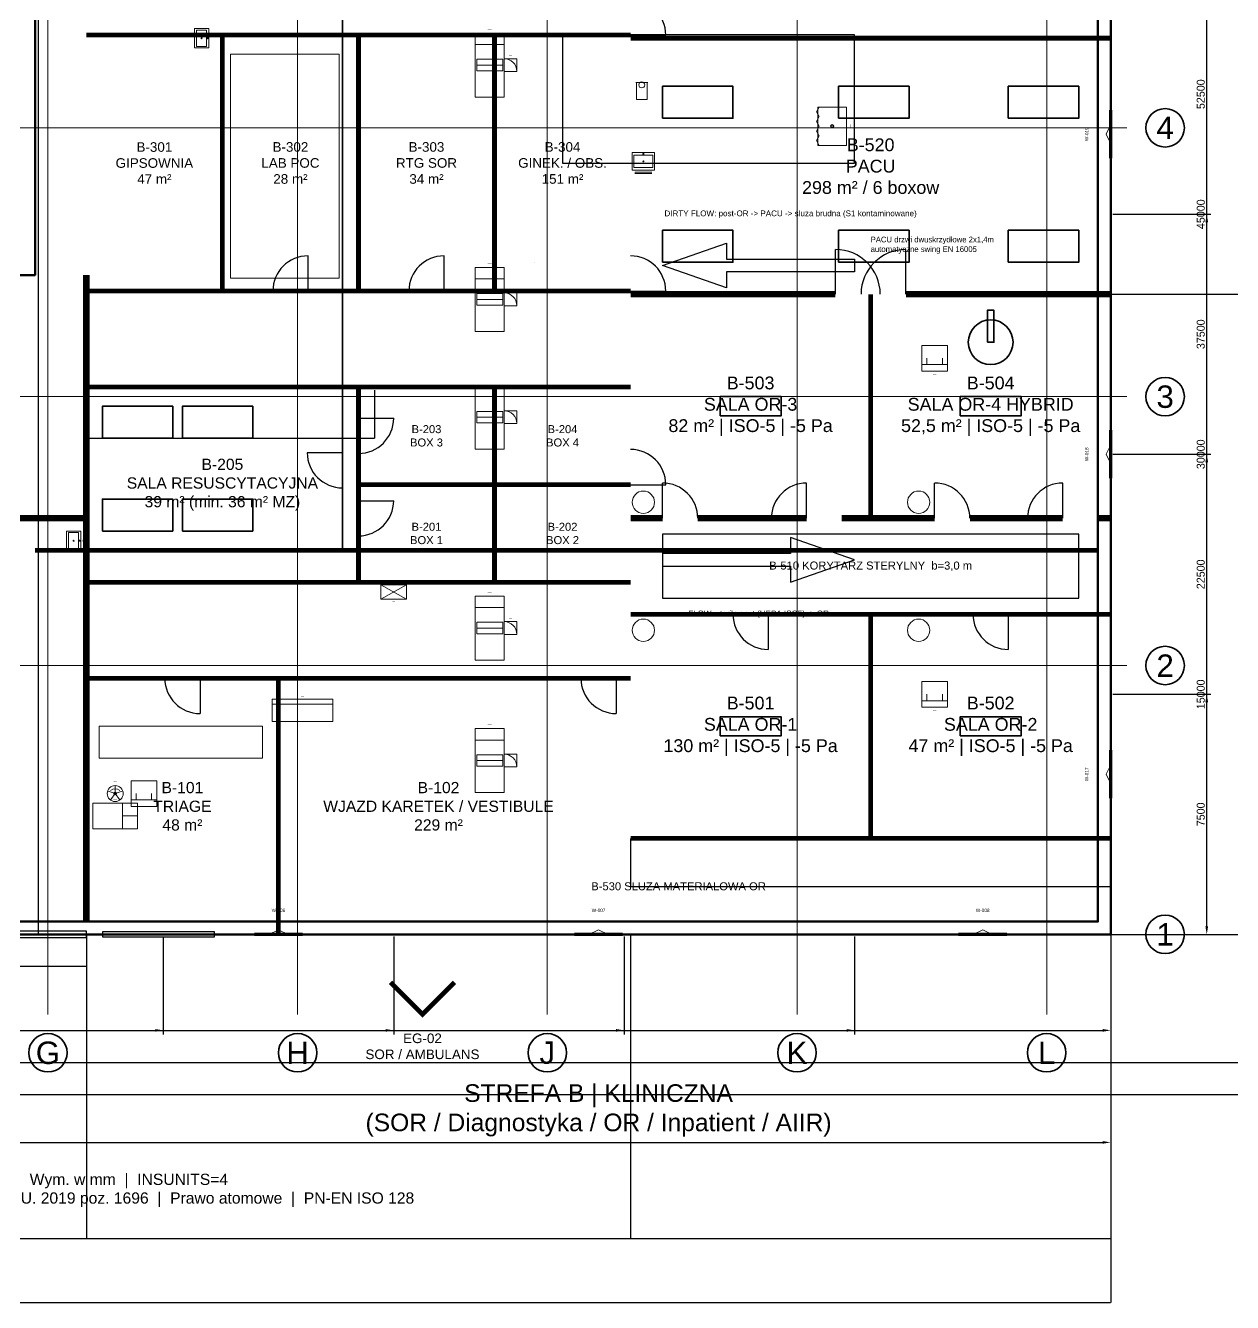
# Model space of a CAD drawing. Header units: millimetres. Extents: x -11504 to 113900, y -43664 to 79100.
# Drawn here: x 46100 to 83803, y -11501 to 28396 of the extents above; entities that cross this region are included whole.
import ezdxf
from ezdxf.enums import TextEntityAlignment as Align

# ---------------------------------------------------------------- set-up
doc = ezdxf.new("R2010")
doc.units = ezdxf.units.MM
for name, color, linetype in [('A-ANNO-BORD', 7, 'Continuous'), ('A-FURN-BED', 7, 'Continuous'), ('A-FURN-CBT', 7, 'Continuous'), ('A-FURN-CHR', 7, 'Continuous'), ('A-FURN-DSK', 7, 'Continuous'), ('A-FURN-TBL', 7, 'Continuous'), ('A-PLMB-BSN', 7, 'Continuous'), ('A-PLMB-SHW', 7, 'Continuous'), ('A-PLMB-WC', 7, 'Continuous'), ('A-ROOM-BNDY', 7, 'Continuous')]:
    doc.layers.add(name, color=color, linetype=linetype)
doc.layers.add('A-ANNO-DIMS', color=7, linetype='Continuous', lineweight=18, true_color=0xffffff)
for name, color, linetype, lineweight in [('A-ANNO-NOTE', 7, 'Continuous', 25), ('A-ANNO-SYMB-EGRS', 7, 'Continuous', 25), ('A-ANNO-TEXT', 7, 'Continuous', 25), ('A-ANNO-TTLB', 7, 'Continuous', 35), ('A-AREA-HYGN-S1', 11, 'Continuous', 25), ('A-AREA-HYGN-S4', 8, 'Continuous', 25), ('A-AREA-IDEN', 7, 'Continuous', 25), ('A-DOOR', 30, 'Continuous', 25), ('A-EQPM-MED', 190, 'Continuous', 35), ('A-FLOR-CASE', 32, 'Continuous', 18), ('A-FLOR-PLMB', 140, 'Continuous', 18), ('A-GLAZ', 4, 'Continuous', 25), ('A-WALL-EXT', 5, 'Continuous', 50), ('A-WALL-FIRE', 11, 'Continuous', 50), ('A-WALL-INT', 2, 'Continuous', 35), ('S-GRID', 8, 'Continuous', 18), ('S-GRID-IDEN', 7, 'Continuous', 35)]:
    doc.layers.add(name, color=color, linetype=linetype, lineweight=lineweight)
doc.styles.add('HTXT-2.5', font='arial.ttf', dxfattribs={"height": 2.5})
doc.styles.add('HTXT-3.5', font='arial.ttf', dxfattribs={"height": 3.5})
doc.styles.add('HTXT-5', font='arial.ttf', dxfattribs={"height": 5})
doc.styles.add('HTXT-7', font='arial.ttf', dxfattribs={"height": 7})
doc.dimstyles.new('ARCH-ISO', dxfattribs={"dimscale": 100, "dimtxt": 2.5, "dimasz": 2.5, "dimexe": 1.25, "dimexo": 0.625, "dimtad": 1, "dimdec": 0, "dimrnd": 1, "dimdsep": 46, "dimtxsty": 'Standard', "dimcen": 0.09, "dimadec": 0, "dimazin": 0, "dimtfac": 1, "dimtdec": 4, "dimtofl": 0, "dimtmove": 0, "dimatfit": 3, "dimfxl": 1, "dimtolj": 1, "dimtzin": 0, "dimarcsym": 0})
doc.dimstyles.new('ISO-25', dxfattribs={"dimtxt": 2.5, "dimasz": 2.5, "dimexe": 1.25, "dimexo": 0.625, "dimtad": 1, "dimtxsty": 'Standard', "dimcen": 2.5, "dimadec": 0, "dimazin": 0, "dimtfac": 1, "dimtmove": 0, "dimatfit": 3, "dimfxl": 1, "dimarcsym": 0})

# ---------------------------------------------------------------- blocks, each defined once
blk = doc.blocks.new('*D4')
at = {"layer": 'A-ANNO-DIMS', "color": 0, "lineweight": -2, "transparency": 16777216}
for p, q in [((45000, -1), (45000, -9501)), ((48000, -1), (48000, -9501)), ((45002, -9500), (47998, -9500))]:
    blk.add_line(p, q, dxfattribs=at)
at = {"layer": 'A-ANNO-DIMS', "color": 0, "transparency": 16777216}
for points in [[(45002, -9500), (45002, -9500), (45000, -9500)], [(47998, -9500), (47998, -9500), (48000, -9500)]]:
    blk.add_solid(points, dxfattribs=at)
at = {"layer": 'Defpoints', "color": 0, "transparency": 16777216}
for p in [(45000, 0), (48000, 0), (48000, -9500)]:
    blk.add_point(p, dxfattribs=at)
at = {"layer": 'A-ANNO-DIMS', "color": 0, "transparency": 16777216, "insert": (46500, -9498), "char_height": 2.5, "attachment_point": 5}
blk.add_mtext('3000', dxfattribs=at)
blk = doc.blocks.new('*D5')
at = {"layer": 'A-ANNO-DIMS', "color": 0, "lineweight": -2, "transparency": 16777216}
for p, q in [((48000, -1), (48000, -9501)), ((65000, -1), (65000, -9501)), ((48002, -9500), (64998, -9500))]:
    blk.add_line(p, q, dxfattribs=at)
at = {"layer": 'A-ANNO-DIMS', "color": 0, "transparency": 16777216}
for points in [[(48002, -9500), (48002, -9500), (48000, -9500)], [(64998, -9500), (64998, -9500), (65000, -9500)]]:
    blk.add_solid(points, dxfattribs=at)
at = {"layer": 'Defpoints', "color": 0, "transparency": 16777216}
for p in [(48000, 0), (65000, 0), (65000, -9500)]:
    blk.add_point(p, dxfattribs=at)
at = {"layer": 'A-ANNO-DIMS', "color": 0, "transparency": 16777216, "insert": (56500, -9498), "char_height": 2.5, "attachment_point": 5}
blk.add_mtext('17000', dxfattribs=at)
blk = doc.blocks.new('*D6')
at = {"layer": 'A-ANNO-DIMS', "color": 0, "lineweight": -2, "transparency": 16777216}
for p, q in [((65000, -1), (65000, -9501)), ((80000, -1), (80000, -9501)), ((65002, -9500), (79998, -9500))]:
    blk.add_line(p, q, dxfattribs=at)
at = {"layer": 'A-ANNO-DIMS', "color": 0, "transparency": 16777216}
for points in [[(65002, -9500), (65002, -9500), (65000, -9500)], [(79998, -9500), (79998, -9500), (80000, -9500)]]:
    blk.add_solid(points, dxfattribs=at)
at = {"layer": 'Defpoints', "color": 0, "transparency": 16777216}
for p in [(65000, 0), (80000, 0), (80000, -9500)]:
    blk.add_point(p, dxfattribs=at)
at = {"layer": 'A-ANNO-DIMS', "color": 0, "transparency": 16777216, "insert": (72500, -9498), "char_height": 2.5, "attachment_point": 5}
blk.add_mtext('15000', dxfattribs=at)
blk = doc.blocks.new('*D7')
at = {"layer": 'A-ANNO-DIMS', "color": 0, "lineweight": -2, "transparency": 16777216}
for p, q in [((0, -1), (0, -11501)), ((80000, -1), (80000, -11501)), ((2, -11500), (79998, -11500))]:
    blk.add_line(p, q, dxfattribs=at)
at = {"layer": 'A-ANNO-DIMS', "color": 0, "transparency": 16777216}
for points in [[(2, -11500), (2, -11500), (0, -11500)], [(79998, -11500), (79998, -11500), (80000, -11500)]]:
    blk.add_solid(points, dxfattribs=at)
at = {"layer": 'Defpoints', "color": 0, "transparency": 16777216}
for p in [(0, 0), (80000, 0), (80000, -11500)]:
    blk.add_point(p, dxfattribs=at)
at = {"layer": 'A-ANNO-DIMS', "color": 0, "transparency": 16777216, "insert": (40000, -11498), "char_height": 2.5, "attachment_point": 5}
blk.add_mtext('80000', dxfattribs=at)
blk = doc.blocks.new('*D17')
at = {"layer": 'A-ANNO-DIMS', "color": 0, "lineweight": -2, "transparency": 16777216}
for p, q in [((80001, 20000), (88501, 20000)), ((88500, 3), (88500, 19998)), ((80001, 0), (88501, 0))]:
    blk.add_line(p, q, dxfattribs=at)
at = {"layer": 'A-ANNO-DIMS', "color": 0, "transparency": 16777216}
for points in [[(88500, 19998), (88500, 19998), (88500, 20000)], [(88500, 3), (88500, 3), (88500, 0)]]:
    blk.add_solid(points, dxfattribs=at)
at = {"layer": 'Defpoints', "color": 0, "transparency": 16777216}
for p in [(80000, 20000), (88500, 20000), (80000, 0)]:
    blk.add_point(p, dxfattribs=at)
at = {"layer": 'A-ANNO-DIMS', "color": 0, "transparency": 16777216, "insert": (88498, 10000), "char_height": 2.5, "attachment_point": 5, "rotation": 90}
blk.add_mtext('20000', dxfattribs=at)
blk = doc.blocks.new('*D18')
at = {"layer": 'A-ANNO-DIMS', "color": 0, "lineweight": -2, "transparency": 16777216}
for p, q in [((80001, 40000), (88501, 40000)), ((88500, 20003), (88500, 39998)), ((80001, 20000), (88501, 20000))]:
    blk.add_line(p, q, dxfattribs=at)
at = {"layer": 'A-ANNO-DIMS', "color": 0, "transparency": 16777216}
for points in [[(88500, 39998), (88500, 39998), (88500, 40000)], [(88500, 20003), (88500, 20003), (88500, 20000)]]:
    blk.add_solid(points, dxfattribs=at)
at = {"layer": 'Defpoints', "color": 0, "transparency": 16777216}
for p in [(80000, 40000), (88500, 40000), (80000, 20000)]:
    blk.add_point(p, dxfattribs=at)
at = {"layer": 'A-ANNO-DIMS', "color": 0, "transparency": 16777216, "insert": (88498, 30000), "char_height": 2.5, "attachment_point": 5, "rotation": 90}
blk.add_mtext('20000', dxfattribs=at)
blk = doc.blocks.new('*D20')
at = {"layer": 'A-ANNO-DIMS', "color": 0, "lineweight": -2, "transparency": 16777216}
for p, q in [((47999, 60000), (46499, 60000)), ((46500, 2), (46500, 59998)), ((47999, 0), (46499, 0))]:
    blk.add_line(p, q, dxfattribs=at)
at = {"layer": 'A-ANNO-DIMS', "color": 0, "transparency": 16777216}
for points in [[(46500, 59998), (46500, 59998), (46500, 60000)], [(46500, 2), (46500, 2), (46500, 0)]]:
    blk.add_solid(points, dxfattribs=at)
at = {"layer": 'Defpoints', "color": 0, "transparency": 16777216}
for p in [(46500, 60000), (48000, 60000), (48000, 0)]:
    blk.add_point(p, dxfattribs=at)
at = {"layer": 'A-ANNO-DIMS', "color": 0, "transparency": 16777216, "insert": (46498, 30000), "char_height": 2.5, "attachment_point": 5, "rotation": 90}
blk.add_mtext('FIRE WALL REI 60 = 60000', dxfattribs=at)
blk = doc.blocks.new('*D25')
at = {"layer": 'A-ANNO-DIMS', "color": 0, "lineweight": -2, "transparency": 16777216}
for p, q in [((65000, 2999), (65000, 1499)), ((80000, 2999), (80000, 1499)), ((65002, 1500), (79998, 1500))]:
    blk.add_line(p, q, dxfattribs=at)
at = {"layer": 'A-ANNO-DIMS', "color": 0, "transparency": 16777216}
for points in [[(65002, 1500), (65002, 1500), (65000, 1500)], [(79998, 1500), (79998, 1500), (80000, 1500)]]:
    blk.add_solid(points, dxfattribs=at)
at = {"layer": 'Defpoints', "color": 0, "transparency": 16777216}
for p in [(65000, 3000), (80000, 3000), (80000, 1500)]:
    blk.add_point(p, dxfattribs=at)
at = {"layer": 'A-ANNO-DIMS', "color": 0, "transparency": 16777216, "insert": (72500, 1502), "char_height": 2.5, "attachment_point": 5}
blk.add_mtext('SOR corridor', dxfattribs=at)
blk = doc.blocks.new('*D26')
at = {"layer": 'A-ANNO-DIMS', "color": 0, "lineweight": -2, "transparency": 16777216}
for p, q in [((48000, 16999), (48000, 15499)), ((57000, 16999), (57000, 15499)), ((48002, 15500), (56998, 15500))]:
    blk.add_line(p, q, dxfattribs=at)
at = {"layer": 'A-ANNO-DIMS', "color": 0, "transparency": 16777216}
for points in [[(48002, 15500), (48002, 15500), (48000, 15500)], [(56998, 15500), (56998, 15500), (57000, 15500)]]:
    blk.add_solid(points, dxfattribs=at)
at = {"layer": 'Defpoints', "color": 0, "transparency": 16777216}
for p in [(48000, 17000), (57000, 17000), (57000, 15500)]:
    blk.add_point(p, dxfattribs=at)
at = {"layer": 'A-ANNO-DIMS', "color": 0, "transparency": 16777216, "insert": (52500, 15502), "char_height": 2.5, "attachment_point": 5}
blk.add_mtext('TC CT L=9000 (Pb 2mm)', dxfattribs=at)
blk = doc.blocks.new('*D28')
at = {"layer": 'A-ANNO-DIMS', "color": 0, "lineweight": -2, "transparency": 16777216}
for p, q in [((47999, 61000), (44499, 61000)), ((44500, -998), (44500, 60998)), ((47999, -1000), (44499, -1000))]:
    blk.add_line(p, q, dxfattribs=at)
at = {"layer": 'A-ANNO-DIMS', "color": 0, "transparency": 16777216}
for points in [[(44500, 60998), (44500, 60998), (44500, 61000)], [(44500, -998), (44500, -998), (44500, -1000)]]:
    blk.add_solid(points, dxfattribs=at)
at = {"layer": 'Defpoints', "color": 0, "transparency": 16777216}
for p in [(44500, 61000), (48000, 61000), (48000, -1000)]:
    blk.add_point(p, dxfattribs=at)
at = {"layer": 'A-ANNO-DIMS', "color": 0, "transparency": 16777216, "insert": (44498, 30000), "char_height": 2.5, "attachment_point": 5, "rotation": 90}
blk.add_mtext('62000', dxfattribs=at)
blk = doc.blocks.new('*D43')
at = {"layer": 'A-ANNO-DIMS', "color": 0, "lineweight": -2, "transparency": 16777216}
for p, q in [((0, -62), (0, -3125)), ((50400, -62), (50400, -3125)), ((250, -3000), (50150, -3000))]:
    blk.add_line(p, q, dxfattribs=at)
at = {"layer": 'A-ANNO-DIMS', "color": 0, "transparency": 16777216}
for points in [[(250, -2958), (250, -3042), (0, -3000)], [(50150, -2958), (50150, -3042), (50400, -3000)]]:
    blk.add_solid(points, dxfattribs=at)
at = {"layer": 'Defpoints', "color": 0, "transparency": 16777216}
for p in [(0, 0), (50400, 0), (50400, -3000)]:
    blk.add_point(p, dxfattribs=at)
at = {"layer": 'A-ANNO-DIMS', "color": 0, "transparency": 16777216, "insert": (25200, -2812), "char_height": 250, "attachment_point": 5}
blk.add_mtext('\\A1;50400', dxfattribs=at)
blk = doc.blocks.new('*D44')
at = {"layer": 'A-ANNO-DIMS', "color": 0, "lineweight": -2, "transparency": 16777216}
for p, q in [((0, -62), (0, -3125)), ((57600, -62), (57600, -3125)), ((250, -3000), (57350, -3000))]:
    blk.add_line(p, q, dxfattribs=at)
at = {"layer": 'A-ANNO-DIMS', "color": 0, "transparency": 16777216}
for points in [[(250, -2958), (250, -3042), (0, -3000)], [(57350, -2958), (57350, -3042), (57600, -3000)]]:
    blk.add_solid(points, dxfattribs=at)
at = {"layer": 'Defpoints', "color": 0, "transparency": 16777216}
for p in [(0, 0), (57600, 0), (57600, -3000)]:
    blk.add_point(p, dxfattribs=at)
at = {"layer": 'A-ANNO-DIMS', "color": 0, "transparency": 16777216, "insert": (28800, -2812), "char_height": 250, "attachment_point": 5}
blk.add_mtext('\\A1;57600', dxfattribs=at)
blk = doc.blocks.new('*D45')
at = {"layer": 'A-ANNO-DIMS', "color": 0, "lineweight": -2, "transparency": 16777216}
for p, q in [((0, -62), (0, -3125)), ((64800, -62), (64800, -3125)), ((250, -3000), (64550, -3000))]:
    blk.add_line(p, q, dxfattribs=at)
at = {"layer": 'A-ANNO-DIMS', "color": 0, "transparency": 16777216}
for points in [[(250, -2958), (250, -3042), (0, -3000)], [(64550, -2958), (64550, -3042), (64800, -3000)]]:
    blk.add_solid(points, dxfattribs=at)
at = {"layer": 'Defpoints', "color": 0, "transparency": 16777216}
for p in [(0, 0), (64800, 0), (64800, -3000)]:
    blk.add_point(p, dxfattribs=at)
at = {"layer": 'A-ANNO-DIMS', "color": 0, "transparency": 16777216, "insert": (32400, -2812), "char_height": 250, "attachment_point": 5}
blk.add_mtext('\\A1;64800', dxfattribs=at)
blk = doc.blocks.new('*D46')
at = {"layer": 'A-ANNO-DIMS', "color": 0, "lineweight": -2, "transparency": 16777216}
for p, q in [((0, -62), (0, -3125)), ((72000, -62), (72000, -3125)), ((250, -3000), (71750, -3000))]:
    blk.add_line(p, q, dxfattribs=at)
at = {"layer": 'A-ANNO-DIMS', "color": 0, "transparency": 16777216}
for points in [[(250, -2958), (250, -3042), (0, -3000)], [(71750, -2958), (71750, -3042), (72000, -3000)]]:
    blk.add_solid(points, dxfattribs=at)
at = {"layer": 'Defpoints', "color": 0, "transparency": 16777216}
for p in [(0, 0), (72000, 0), (72000, -3000)]:
    blk.add_point(p, dxfattribs=at)
at = {"layer": 'A-ANNO-DIMS', "color": 0, "transparency": 16777216, "insert": (36000, -2812), "char_height": 250, "attachment_point": 5}
blk.add_mtext('\\A1;72000', dxfattribs=at)
blk = doc.blocks.new('*D47')
at = {"layer": 'A-ANNO-DIMS', "color": 0, "lineweight": -2, "transparency": 16777216}
for p, q in [((0, -62), (0, -3125)), ((80000, -62), (80000, -3125)), ((250, -3000), (79750, -3000))]:
    blk.add_line(p, q, dxfattribs=at)
at = {"layer": 'A-ANNO-DIMS', "color": 0, "transparency": 16777216}
for points in [[(250, -2958), (250, -3042), (0, -3000)], [(79750, -2958), (79750, -3042), (80000, -3000)]]:
    blk.add_solid(points, dxfattribs=at)
at = {"layer": 'Defpoints', "color": 0, "transparency": 16777216}
for p in [(0, 0), (80000, 0), (80000, -3000)]:
    blk.add_point(p, dxfattribs=at)
at = {"layer": 'A-ANNO-DIMS', "color": 0, "transparency": 16777216, "insert": (40000, -2812), "char_height": 250, "attachment_point": 5}
blk.add_mtext('\\A1;80000', dxfattribs=at)
blk = doc.blocks.new('*D67')
at = {"layer": 'A-ANNO-DIMS', "color": 0, "lineweight": -2, "transparency": 16777216}
for p, q in [((80063, 7500), (83125, 7500)), ((83000, 250), (83000, 7250)), ((80063, 0), (83125, 0))]:
    blk.add_line(p, q, dxfattribs=at)
at = {"layer": 'A-ANNO-DIMS', "color": 0, "transparency": 16777216}
for points in [[(82958, 7250), (83042, 7250), (83000, 7500)], [(82958, 250), (83042, 250), (83000, 0)]]:
    blk.add_solid(points, dxfattribs=at)
at = {"layer": 'Defpoints', "color": 0, "transparency": 16777216}
for p in [(80000, 7500), (83000, 7500), (80000, 0)]:
    blk.add_point(p, dxfattribs=at)
at = {"layer": 'A-ANNO-DIMS', "color": 0, "transparency": 16777216, "insert": (82813, 3750), "char_height": 250, "attachment_point": 5, "rotation": 90}
blk.add_mtext('\\A1;7500', dxfattribs=at)
blk = doc.blocks.new('*D68')
at = {"layer": 'A-ANNO-DIMS', "color": 0, "lineweight": -2, "transparency": 16777216}
for p, q in [((80063, 15000), (83125, 15000)), ((83000, 250), (83000, 14750)), ((80063, 0), (83125, 0))]:
    blk.add_line(p, q, dxfattribs=at)
at = {"layer": 'A-ANNO-DIMS', "color": 0, "transparency": 16777216}
for points in [[(82958, 14750), (83042, 14750), (83000, 15000)], [(82958, 250), (83042, 250), (83000, 0)]]:
    blk.add_solid(points, dxfattribs=at)
at = {"layer": 'Defpoints', "color": 0, "transparency": 16777216}
for p in [(80000, 15000), (83000, 15000), (80000, 0)]:
    blk.add_point(p, dxfattribs=at)
at = {"layer": 'A-ANNO-DIMS', "color": 0, "transparency": 16777216, "insert": (82813, 7500), "char_height": 250, "attachment_point": 5, "rotation": 90}
blk.add_mtext('\\A1;15000', dxfattribs=at)
blk = doc.blocks.new('*D69')
at = {"layer": 'A-ANNO-DIMS', "color": 0, "lineweight": -2, "transparency": 16777216}
for p, q in [((80063, 22500), (83125, 22500)), ((83000, 250), (83000, 22250)), ((80063, 0), (83125, 0))]:
    blk.add_line(p, q, dxfattribs=at)
at = {"layer": 'A-ANNO-DIMS', "color": 0, "transparency": 16777216}
for points in [[(82958, 22250), (83042, 22250), (83000, 22500)], [(82958, 250), (83042, 250), (83000, 0)]]:
    blk.add_solid(points, dxfattribs=at)
at = {"layer": 'Defpoints', "color": 0, "transparency": 16777216}
for p in [(80000, 22500), (83000, 22500), (80000, 0)]:
    blk.add_point(p, dxfattribs=at)
at = {"layer": 'A-ANNO-DIMS', "color": 0, "transparency": 16777216, "insert": (82813, 11250), "char_height": 250, "attachment_point": 5, "rotation": 90}
blk.add_mtext('\\A1;22500', dxfattribs=at)
blk = doc.blocks.new('*D70')
at = {"layer": 'A-ANNO-DIMS', "color": 0, "lineweight": -2, "transparency": 16777216}
for p, q in [((80063, 30000), (83125, 30000)), ((83000, 250), (83000, 29750)), ((80063, 0), (83125, 0))]:
    blk.add_line(p, q, dxfattribs=at)
at = {"layer": 'A-ANNO-DIMS', "color": 0, "transparency": 16777216}
for points in [[(82958, 29750), (83042, 29750), (83000, 30000)], [(82958, 250), (83042, 250), (83000, 0)]]:
    blk.add_solid(points, dxfattribs=at)
at = {"layer": 'Defpoints', "color": 0, "transparency": 16777216}
for p in [(80000, 30000), (83000, 30000), (80000, 0)]:
    blk.add_point(p, dxfattribs=at)
at = {"layer": 'A-ANNO-DIMS', "color": 0, "transparency": 16777216, "insert": (82813, 15000), "char_height": 250, "attachment_point": 5, "rotation": 90}
blk.add_mtext('\\A1;30000', dxfattribs=at)
blk = doc.blocks.new('*D71')
at = {"layer": 'A-ANNO-DIMS', "color": 0, "lineweight": -2, "transparency": 16777216}
for p, q in [((80063, 37500), (83125, 37500)), ((83000, 250), (83000, 37250)), ((80063, 0), (83125, 0))]:
    blk.add_line(p, q, dxfattribs=at)
at = {"layer": 'A-ANNO-DIMS', "color": 0, "transparency": 16777216}
for points in [[(82958, 37250), (83042, 37250), (83000, 37500)], [(82958, 250), (83042, 250), (83000, 0)]]:
    blk.add_solid(points, dxfattribs=at)
at = {"layer": 'Defpoints', "color": 0, "transparency": 16777216}
for p in [(80000, 37500), (83000, 37500), (80000, 0)]:
    blk.add_point(p, dxfattribs=at)
at = {"layer": 'A-ANNO-DIMS', "color": 0, "transparency": 16777216, "insert": (82813, 18750), "char_height": 250, "attachment_point": 5, "rotation": 90}
blk.add_mtext('\\A1;37500', dxfattribs=at)
blk = doc.blocks.new('*D72')
at = {"layer": 'A-ANNO-DIMS', "color": 0, "lineweight": -2, "transparency": 16777216}
for p, q in [((80063, 45000), (83125, 45000)), ((83000, 250), (83000, 44750)), ((80063, 0), (83125, 0))]:
    blk.add_line(p, q, dxfattribs=at)
at = {"layer": 'A-ANNO-DIMS', "color": 0, "transparency": 16777216}
for points in [[(82958, 44750), (83042, 44750), (83000, 45000)], [(82958, 250), (83042, 250), (83000, 0)]]:
    blk.add_solid(points, dxfattribs=at)
at = {"layer": 'Defpoints', "color": 0, "transparency": 16777216}
for p in [(80000, 45000), (83000, 45000), (80000, 0)]:
    blk.add_point(p, dxfattribs=at)
at = {"layer": 'A-ANNO-DIMS', "color": 0, "transparency": 16777216, "insert": (82813, 22500), "char_height": 250, "attachment_point": 5, "rotation": 90}
blk.add_mtext('\\A1;45000', dxfattribs=at)
blk = doc.blocks.new('*D73')
at = {"layer": 'A-ANNO-DIMS', "color": 0, "lineweight": -2, "transparency": 16777216}
for p, q in [((80063, 52500), (83125, 52500)), ((83000, 250), (83000, 52250)), ((80063, 0), (83125, 0))]:
    blk.add_line(p, q, dxfattribs=at)
at = {"layer": 'A-ANNO-DIMS', "color": 0, "transparency": 16777216}
for points in [[(82958, 52250), (83042, 52250), (83000, 52500)], [(82958, 250), (83042, 250), (83000, 0)]]:
    blk.add_solid(points, dxfattribs=at)
at = {"layer": 'Defpoints', "color": 0, "transparency": 16777216}
for p in [(80000, 52500), (83000, 52500), (80000, 0)]:
    blk.add_point(p, dxfattribs=at)
at = {"layer": 'A-ANNO-DIMS', "color": 0, "transparency": 16777216, "insert": (82813, 26250), "char_height": 250, "attachment_point": 5, "rotation": 90}
blk.add_mtext('\\A1;52500', dxfattribs=at)
blk = doc.blocks.new('*D74')
at = {"layer": 'A-ANNO-DIMS', "color": 0, "lineweight": -2, "transparency": 16777216}
for p, q in [((80063, 60000), (83125, 60000)), ((83000, 250), (83000, 59750)), ((80063, 0), (83125, 0))]:
    blk.add_line(p, q, dxfattribs=at)
at = {"layer": 'A-ANNO-DIMS', "color": 0, "transparency": 16777216}
for points in [[(82958, 59750), (83042, 59750), (83000, 60000)], [(82958, 250), (83042, 250), (83000, 0)]]:
    blk.add_solid(points, dxfattribs=at)
at = {"layer": 'Defpoints', "color": 0, "transparency": 16777216}
for p in [(80000, 60000), (83000, 60000), (80000, 0)]:
    blk.add_point(p, dxfattribs=at)
at = {"layer": 'A-ANNO-DIMS', "color": 0, "transparency": 16777216, "insert": (82813, 30000), "char_height": 250, "attachment_point": 5, "rotation": 90}
blk.add_mtext('\\A1;60000', dxfattribs=at)
blk = doc.blocks.new('*D75')
at = {"layer": 'A-ANNO-DIMS', "color": 0, "lineweight": -2, "transparency": 16777216}
for p, q in [((0, -62), (0, -6625)), ((80000, -62), (80000, -6625)), ((250, -6500), (79750, -6500))]:
    blk.add_line(p, q, dxfattribs=at)
at = {"layer": 'A-ANNO-DIMS', "color": 0, "transparency": 16777216}
for points in [[(250, -6458), (250, -6542), (0, -6500)], [(79750, -6458), (79750, -6542), (80000, -6500)]]:
    blk.add_solid(points, dxfattribs=at)
at = {"layer": 'Defpoints', "color": 0, "transparency": 16777216}
for p in [(0, 0), (80000, 0), (80000, -6500)]:
    blk.add_point(p, dxfattribs=at)
at = {"layer": 'A-ANNO-DIMS', "color": 0, "transparency": 16777216, "insert": (40000, -6312), "char_height": 250, "attachment_point": 5}
blk.add_mtext('\\A1;80000', dxfattribs=at)
blk = doc.blocks.new('WIN-CASE-1500-1500')
at = {"layer": 'A-ANNO-DIMS'}
for p, q in [((-750, 40), (750, 40)), ((-750, -20), (-750, 20)), ((-750, 0), (750, 0)), ((-300, 0), (0, 140)), ((300, 0), (0, 140)), ((750, -20), (750, 20)), ((-750, -40), (750, -40))]:
    blk.add_line(p, q, dxfattribs=at)
blk.add_attdef('NUMBER', text='', height=105, dxfattribs=at).set_placement((0, 750), align=Align.MIDDLE_CENTER)
at = {"layer": 'A-ANNO-DIMS', "flags": 1}
for tag in ['ACOUSTIC_DB', 'ROOM_FROM', 'FIRE_CLASS', 'HEIGHT_MM', 'SWING_DIR', 'WIDTH_MM', 'ROOM_TO', 'LEAF_DIR', 'SILL_MM', 'TYPE', 'LEAD', 'REI', 'RC']:
    blk.add_attdef(tag, text='', height=105, dxfattribs=at).set_placement((0, 0), align=Align.MIDDLE_CENTER)
blk = doc.blocks.new('FURN-DESK-OFF-1400-800')
at = {"layer": 'A-ANNO-DIMS'}
for p, q in [((233, -400), (233, 400)), ((233, 0), (700, 0))]:
    blk.add_line(p, q, dxfattribs=at)
blk.add_lwpolyline([(-700, -400), (700, -400), (700, 400), (-700, 400)], close=True, dxfattribs=at)
blk.add_attdef('INV_ID', text='', height=76.8, dxfattribs=at).set_placement((0, 515), align=Align.MIDDLE_CENTER)
at = {"layer": 'A-ANNO-DIMS', "flags": 1}
for tag in ['ROOM', 'NOTE', 'TYPE']:
    blk.add_attdef(tag, text='', height=76.8, dxfattribs=at).set_placement((0, 0), align=Align.MIDDLE_CENTER)
blk = doc.blocks.new('FURN-CHAIR-OFF')
at = {"layer": 'A-ANNO-DIMS'}
for q in [(-214, 70), (-132, -182), (0, 225), (214, 70), (132, -182)]:
    blk.add_line((0, 0), q, dxfattribs=at)
for radius in [250, 40]:
    blk.add_circle((0, 0), radius, dxfattribs=at)
blk.add_arc((0, -50), 200, 45, 135, dxfattribs=at)
blk.add_attdef('INV_ID', text='', height=64, dxfattribs=at).set_placement((0, 371), align=Align.MIDDLE_CENTER)
at = {"layer": 'A-ANNO-DIMS', "flags": 1}
for tag in ['ROOM', 'NOTE', 'TYPE']:
    blk.add_attdef(tag, text='', height=64, dxfattribs=at).set_placement((0, 0), align=Align.MIDDLE_CENTER)
blk = doc.blocks.new('FURN-CHAIR-ARM')
at = {"layer": 'A-ANNO-DIMS'}
for p, q in [((-400, 200), (400, 200)), ((-240, 200), (-240, 0)), ((240, 200), (240, 0))]:
    blk.add_line(p, q, dxfattribs=at)
blk.add_lwpolyline([(-400, -400), (400, -400), (400, 400), (-400, 400)], close=True, dxfattribs=at)
blk.add_attdef('INV_ID', text='', height=76.8, dxfattribs=at).set_placement((0, 515.2), align=Align.MIDDLE_CENTER)
at = {"layer": 'A-ANNO-DIMS', "flags": 1}
for tag in ['ROOM', 'NOTE', 'TYPE']:
    blk.add_attdef(tag, text='', height=76.8, dxfattribs=at).set_placement((0, 0), align=Align.MIDDLE_CENTER)
blk = doc.blocks.new('FURN-TBL-EXAM-1900-700')
at = {"layer": 'A-ANNO-DIMS'}
for p, q in [((-950, 196), (950, 196)), ((-800, 350), (800, 350))]:
    blk.add_line(p, q, dxfattribs=at)
blk.add_lwpolyline([(-950, -350), (950, -350), (950, 350), (-950, 350)], close=True, dxfattribs=at)
blk.add_attdef('INV_ID', text='', height=67.2, dxfattribs=at).set_placement((0, 450.8), align=Align.MIDDLE_CENTER)
at = {"layer": 'A-ANNO-DIMS', "flags": 1}
for tag in ['ROOM', 'NOTE', 'TYPE']:
    blk.add_attdef(tag, text='', height=67.2, dxfattribs=at).set_placement((0, 0), align=Align.MIDDLE_CENTER)
blk = doc.blocks.new('FURN-CBT-MED-800-450')
at = {"layer": 'A-ANNO-DIMS'}
for p, q in [((-400, -225), (400, 225)), ((-400, 225), (400, -225))]:
    blk.add_line(p, q, dxfattribs=at)
blk.add_lwpolyline([(-400, -225), (400, -225), (400, 225), (-400, 225)], close=True, dxfattribs=at)
blk.add_attdef('INV_ID', text='', height=64, dxfattribs=at).set_placement((0, 321), align=Align.MIDDLE_CENTER)
at = {"layer": 'A-ANNO-DIMS', "flags": 1}
for tag in ['ROOM', 'NOTE', 'TYPE']:
    blk.add_attdef(tag, text='', height=64, dxfattribs=at).set_placement((0, 0), align=Align.MIDDLE_CENTER)
blk = doc.blocks.new('FURN-BED-STD')
at = {"layer": 'A-ANNO-DIMS'}
for p, q in [((-450, 640), (450, 640)), ((-400, 0), (400, 0))]:
    blk.add_line(p, q, dxfattribs=at)
for points in [[(-450, -1000), (450, -1000), (450, 1000), (-450, 1000)], [(-405, -180), (405, -180), (405, 180), (-405, 180)]]:
    blk.add_lwpolyline(points, close=True, dxfattribs=at)
blk.add_attdef('INV_ID', text='', height=86.4, dxfattribs=at).set_placement((0, 1129.6), align=Align.MIDDLE_CENTER)
at = {"layer": 'A-ANNO-DIMS', "flags": 1}
for tag in ['ROOM', 'NOTE', 'TYPE']:
    blk.add_attdef(tag, text='', height=86.4, dxfattribs=at).set_placement((0, 0), align=Align.MIDDLE_CENTER)
blk = doc.blocks.new('FURN-CBT-STR-400-400')
at = {"layer": 'A-ANNO-DIMS'}
blk.add_line((-200, -200), (200, -200), dxfattribs=at)
blk.add_lwpolyline([(-200, -200), (200, -200), (200, 200), (-200, 200)], close=True, dxfattribs=at)
blk.add_arc((-200, -200), 400, 0, 90, dxfattribs=at)
blk.add_attdef('INV_ID', text='', height=64, dxfattribs=at).set_placement((0, 296), align=Align.MIDDLE_CENTER)
at = {"layer": 'A-ANNO-DIMS', "flags": 1}
for tag in ['ROOM', 'NOTE', 'TYPE']:
    blk.add_attdef(tag, text='', height=64, dxfattribs=at).set_placement((0, 0), align=Align.MIDDLE_CENTER)
blk = doc.blocks.new('PLMB-WC-WH')
at = {"layer": 'A-ANNO-DIMS'}
blk.add_line((-185, 270), (185, 270), dxfattribs=at)
blk.add_lwpolyline([(-166.5, -270), (166.5, -270), (166.5, 270), (-166.5, 270)], close=True, dxfattribs=at)
blk.add_circle((0, 190), 92.5, dxfattribs=at)
at = {"layer": 'A-ANNO-DIMS', "flags": 1}
for tag in ['ACCESSIBLE', 'NOTE', 'TYPE']:
    blk.add_attdef(tag, text='', height=48, dxfattribs=at).set_placement((0, 0), align=Align.MIDDLE_CENTER)
at = {"layer": 'A-ANNO-DIMS'}
blk.add_attdef('INV_ID', text='', height=48, dxfattribs=at).set_placement((0, 342), align=Align.MIDDLE_CENTER)
blk = doc.blocks.new('PLMB-BSN-ACC-700-550')
at = {"layer": 'A-ANNO-DIMS'}
for p, q in [((-270, -335), (270, -335)), ((-270, -375), (270, -375))]:
    blk.add_line(p, q, dxfattribs=at)
for points in [[(-350, -275), (350, -275), (350, 275), (-350, 275)], [(-297.5, -192.5), (297.5, -192.5), (297.5, 192.5), (-297.5, 192.5)]]:
    blk.add_lwpolyline(points, close=True, dxfattribs=at)
for centre, radius in [((0, 235), 20), ((0, 0), 15)]:
    blk.add_circle(centre, radius, dxfattribs=at)
at = {"layer": 'A-ANNO-DIMS', "flags": 1}
for tag in ['ACCESSIBLE', 'NOTE', 'TYPE']:
    blk.add_attdef(tag, text='', height=52.8, dxfattribs=at).set_placement((0, 0), align=Align.MIDDLE_CENTER)
at = {"layer": 'A-ANNO-DIMS'}
blk.add_attdef('INV_ID', text='', height=52.8, dxfattribs=at).set_placement((0, 354.2), align=Align.MIDDLE_CENTER)
blk = doc.blocks.new('PLMB-SHW-WI-1200-900')
at = {"layer": 'A-ANNO-DIMS'}
blk.add_lwpolyline([(-600, -450), (600, -450), (600, 450), (-600, 450)], close=True, dxfattribs=at)
blk.add_lwpolyline([(-600, -410), (-450, -490), (-300, -410), (-150, -490), (0, -410), (150, -490), (300, -410), (450, -490), (600, -410)], dxfattribs=at)
for radius in [50, 30]:
    blk.add_circle((0, 0), radius, dxfattribs=at)
blk.add_attdef('INV_ID', text='', height=86.4, dxfattribs=at).set_placement((0, 579.6), align=Align.MIDDLE_CENTER)
at = {"layer": 'A-ANNO-DIMS', "flags": 1}
for tag in ['ACCESSIBLE', 'NOTE', 'TYPE']:
    blk.add_attdef(tag, text='', height=86.4, dxfattribs=at).set_placement((0, 0), align=Align.MIDDLE_CENTER)
blk = doc.blocks.new('PLMB-BSN-STD')
at = {"layer": 'A-ANNO-DIMS'}
for points in [[(-300, -225), (300, -225), (300, 225), (-300, 225)], [(-255, -157.5), (255, -157.5), (255, 157.5), (-255, 157.5)]]:
    blk.add_lwpolyline(points, close=True, dxfattribs=at)
for centre, radius in [((0, 185), 20), ((0, 0), 15)]:
    blk.add_circle(centre, radius, dxfattribs=at)
at = {"layer": 'A-ANNO-DIMS', "flags": 1}
for tag in ['ACCESSIBLE', 'NOTE', 'TYPE']:
    blk.add_attdef(tag, text='', height=48, dxfattribs=at).set_placement((0, 0), align=Align.MIDDLE_CENTER)
at = {"layer": 'A-ANNO-DIMS'}
blk.add_attdef('INV_ID', text='', height=48, dxfattribs=at).set_placement((0, 297), align=Align.MIDDLE_CENTER)

msp = doc.modelspace()

# ---------------------------------------------------------------- linework, layer by layer
at = {"layer": 'A-ANNO-BORD'}
for points in [[(-5000, -5000), (113900, -5000), (113900, 79100), (-5000, 79100)], [(-2500, -4000), (112900, -4000), (112900, 78100), (-2500, 78100)]]:
    msp.add_lwpolyline(points, close=True, dxfattribs=at)
at = {"layer": 'A-ANNO-SYMB-EGRS'}
msp.add_lwpolyline([(57500, -1500, 150, 150, 0), (58500, -2500, 150, 150, 0), (59500, -1500, 150, 150, 0)], format="xyseb", dxfattribs=at)
at = {"layer": 'A-AREA-HYGN-S1'}
msp.add_lwpolyline([(72000, 20700), (68000, 20700), (68000, 20200), (66000, 20900), (68000, 21600), (68000, 21100), (72000, 21100)], close=True, dxfattribs=at)
at = {"layer": 'A-AREA-HYGN-S4'}
msp.add_lwpolyline([(66000, 11500), (70000, 11500), (70000, 11000), (72000, 11700), (70000, 12400), (70000, 11900), (66000, 11900)], close=True, dxfattribs=at)
at = {"layer": 'A-DOOR'}
for p, q in [((65000, 28100), (66100, 28100)), ((54925, 20100), (54925, 21200)), ((59175, 20100), (59175, 21200)), ((71400, 20000), (71400, 21400)), ((73600, 20000), (73600, 21400)), ((65000, 20100), (66100, 20100)), ((56500, 16125), (57600, 16125)), ((56000, 15050), (54900, 15050)), ((65000, 14050), (66100, 14050)), ((66000, 13000), (66000, 14100)), ((70500, 13000), (70500, 14100)), ((74500, 13000), (74500, 14100)), ((78500, 13000), (78500, 14100)), ((56500, 13550), (57600, 13550)), ((69300, 10000), (69300, 8900)), ((76800, 10000), (76800, 8900)), ((51550, 8000), (51550, 6900)), ((64550, 8000), (64550, 6900))]:
    msp.add_line(p, q, dxfattribs=at)
for centre, radius, start, end in [((65000, 28100), 1100, 0, 90), ((54925, 20100), 1100, 90, 180), ((59175, 20100), 1100, 90, 180), ((65000, 20100), 1100, 0, 90), ((71400, 20000), 1400, 0, 90), ((73600, 20000), 1400, 90, 180), ((56500, 16125), 1100, 270, 0), ((56000, 15050), 1100, 180, 270), ((65000, 14050), 1100, 0, 90), ((66000, 13000), 1100, 0, 90), ((70500, 13000), 1100, 90, 180), ((74500, 13000), 1100, 0, 90), ((78500, 13000), 1100, 90, 180), ((56500, 13550), 1100, 270, 0), ((69300, 10000), 1100, 180, 270), ((76800, 10000), 1100, 180, 270), ((51550, 8000), 1100, 180, 270), ((64550, 8000), 1100, 180, 270)]:
    msp.add_arc(centre, radius, start, end, dxfattribs=at)
at = {"layer": 'A-EQPM-MED'}
for points in [[(66000, 25500), (68200, 25500), (68200, 26500), (66000, 26500)], [(71500, 25500), (73700, 25500), (73700, 26500), (71500, 26500)], [(76800, 25500), (79000, 25500), (79000, 26500), (76800, 26500)], [(66000, 21000), (68200, 21000), (68200, 22000), (66000, 22000)], [(71500, 21000), (73700, 21000), (73700, 22000), (71500, 22000)], [(76800, 21000), (79000, 21000), (79000, 22000), (76800, 22000)], [(76150, 18500), (76350, 18500), (76350, 19500), (76150, 19500)], [(67800, 16200), (69700, 16200), (69700, 16800), (67800, 16800)], [(75300, 16200), (77200, 16200), (77200, 16800), (75300, 16800)], [(48500, 15500), (50700, 15500), (50700, 16500), (48500, 16500)], [(51000, 15500), (53200, 15500), (53200, 16500), (51000, 16500)], [(48500, 12600), (50700, 12600), (50700, 13600), (48500, 13600)], [(51000, 12600), (53200, 12600), (53200, 13600), (51000, 13600)], [(67800, 6200), (69700, 6200), (69700, 6800), (67800, 6800)], [(75300, 6200), (77200, 6200), (77200, 6800), (75300, 6800)]]:
    msp.add_lwpolyline(points, close=True, dxfattribs=at)
msp.add_circle((76250, 18500), 700, dxfattribs=at)
at = {"layer": 'A-FLOR-CASE'}
for points in [[(52500, 20500), (55900, 20500), (55900, 27500), (52500, 27500)], [(48400, 5500), (53500, 5500), (53500, 6500), (48400, 6500)]]:
    msp.add_lwpolyline(points, close=True, dxfattribs=at)
at = {"layer": 'A-FLOR-PLMB'}
for centre in [(65400, 13500), (74000, 13500), (65400, 9500), (74000, 9500)]:
    msp.add_circle(centre, 350, dxfattribs=at)
at = {"layer": 'A-GLAZ'}
for points in [[(66000, 10500), (79000, 10500), (79000, 12500), (66000, 12500)], [(45000, -100), (48000, -100), (48000, 100), (45000, 100)], [(48500, -75), (52000, -75), (52000, 75), (48500, 75)]]:
    msp.add_lwpolyline(points, close=True, dxfattribs=at)
at = {"layer": 'A-ROOM-BNDY'}
msp.add_lwpolyline([(62875, 24100), (72000, 24100), (72000, 28100), (62875, 28100)], close=True, dxfattribs=at)
at = {"layer": 'A-WALL-EXT'}
for points in [[(0, 0), (35000, 0), (35000, 3000), (45000, 3000), (45000, 0), (80000, 0), (80000, 60000), (0, 60000)], [(400, 400), (34600, 400), (34600, 3400), (45400, 3400), (45400, 400), (79600, 400), (79600, 59600), (400, 59600)], [(33600, 20600), (46400, 20600), (46400, 39400), (33600, 39400)]]:
    msp.add_lwpolyline(points, close=True, dxfattribs=at)
at = {"layer": 'A-WALL-FIRE'}
msp.add_lwpolyline([(48000, 400, 200, 200, 0), (48000, 20600, 200, 200, 0)], format="xyseb", dxfattribs=at)
at = {"layer": 'A-WALL-INT'}
msp.add_lwpolyline([(56000, 12000), (56000, 39000)], dxfattribs=at)
for points in [[(48000, 28100, 150, 150, 0), (65000, 28100, 150, 150, 0)], [(52250, 20100, 150, 150, 0), (52250, 28100, 150, 150, 0)], [(56500, 20100, 150, 150, 0), (56500, 28100, 150, 150, 0)], [(60750, 20100, 150, 150, 0), (60750, 28100, 150, 150, 0)], [(65000, 28000, 150, 150, 0), (80000, 28000, 150, 150, 0)], [(48000, 20100, 150, 150, 0), (65000, 20100, 150, 150, 0)], [(65000, 20000, 200, 200, 0), (71400, 20000, 200, 200, 0)], [(72500, 13000, 150, 150, 0), (72500, 20000, 150, 150, 0)], [(73600, 20000, 200, 200, 0), (80000, 20000, 200, 200, 0)], [(48000, 17100, 150, 150, 0), (65000, 17100, 150, 150, 0)], [(56500, 11000, 150, 150, 0), (56500, 17100, 150, 150, 0)], [(60750, 11000, 150, 150, 0), (60750, 17100, 150, 150, 0)], [(56500, 14050, 150, 150, 0), (65000, 14050, 150, 150, 0)], [(43100, 13000, 200, 200, 0), (48000, 13000, 200, 200, 0)], [(65000, 13000, 200, 200, 0), (66000, 13000, 200, 200, 0)], [(67100, 13000, 200, 200, 0), (70500, 13000, 200, 200, 0)], [(71600, 13000, 200, 200, 0), (74500, 13000, 200, 200, 0)], [(75600, 13000, 200, 200, 0), (78500, 13000, 200, 200, 0)], [(79600, 13000, 200, 200, 0), (80000, 13000, 200, 200, 0)], [(46400, 12000, 150, 150, 0), (79600, 12000, 150, 150, 0)], [(48000, 11000, 150, 150, 0), (65000, 11000, 150, 150, 0)], [(65000, 10000, 150, 150, 0), (80000, 10000, 150, 150, 0)], [(72500, 3000, 150, 150, 0), (72500, 10000, 150, 150, 0)], [(48000, 8000, 150, 150, 0), (65000, 8000, 150, 150, 0)], [(54000, 0, 150, 150, 0), (54000, 8000, 150, 150, 0)], [(65000, 3000, 150, 150, 0), (80000, 3000, 150, 150, 0)]]:
    msp.add_lwpolyline(points, format="xyseb", dxfattribs=at)
at = {"layer": 'S-GRID'}
for p, q in [((46800, -2500), (46800, 61300)), ((54600, -2500), (54600, 61300)), ((62400, -2500), (62400, 61300)), ((70200, -2500), (70200, 61300)), ((78000, -2500), (78000, 61300)), ((-2500, 25200), (80500, 25200)), ((-2500, 16800), (80500, 16800)), ((-2500, 8400), (80500, 8400)), ((-2500, 0), (80500, 0))]:
    msp.add_line(p, q, dxfattribs=at)
at = {"layer": 'S-GRID-IDEN'}
for centre in [(81700, 25200), (81700, 16800), (81700, 8400), (81700, 0), (46800, -3700), (54600, -3700), (62400, -3700), (70200, -3700), (78000, -3700)]:
    msp.add_circle(centre, 600, dxfattribs=at)

# ---------------------------------------------------------------- block references
at = {"layer": 'A-FURN-BED'}
for p in [(60600, 27160), (60600, 19840), (60600, 16160), (60600, 9570), (60600, 5430)]:
    msp.add_blockref('FURN-BED-STD', p, dxfattribs=at).add_auto_attribs({'INV_ID': '—'})
at = {"layer": 'A-FURN-CBT'}
for p in [(61250, 27160), (61250, 19840), (61250, 16160), (61250, 9570), (61250, 5430)]:
    msp.add_blockref('FURN-CBT-STR-400-400', p, dxfattribs=at).add_auto_attribs({'INV_ID': '—'})
at = {"layer": 'A-FURN-CBT', "rotation": 180}
msp.add_blockref('FURN-CBT-MED-800-450', (57600, 10700), dxfattribs=at).add_auto_attribs({'INV_ID': '—'})
at = {"layer": 'A-FURN-CHR', "rotation": 180}
for p in [(74500, 18000), (74500, 7500), (49800, 4400)]:
    msp.add_blockref('FURN-CHAIR-ARM', p, dxfattribs=at).add_auto_attribs({'INV_ID': '—'})
at = {"layer": 'A-FURN-CHR'}
msp.add_blockref('FURN-CHAIR-OFF', (48900, 4400), dxfattribs=at).add_auto_attribs({'INV_ID': '—'})
at = {"layer": 'A-FURN-DSK'}
msp.add_blockref('FURN-DESK-OFF-1400-800', (48900, 3700), dxfattribs=at).add_auto_attribs({'INV_ID': '—'})
at = {"layer": 'A-FURN-TBL'}
msp.add_blockref('FURN-TBL-EXAM-1900-700', (54750, 7000), dxfattribs=at).add_auto_attribs({'INV_ID': '—'})
at = {"layer": 'A-GLAZ', "rotation": 90}
for p, values in [((80000, 25000), {'NUMBER': 'W-019'}), ((80000, 15000), {'NUMBER': 'W-018'}), ((80000, 5000), {'NUMBER': 'W-017'})]:
    msp.add_blockref('WIN-CASE-1500-1500', p, dxfattribs=at).add_auto_attribs(values)
at = {"layer": 'A-GLAZ'}
for p, values in [((54000, 0), {'NUMBER': 'W-006'}), ((64000, 0), {'NUMBER': 'W-007'}), ((76000, 0), {'NUMBER': 'W-008'})]:
    msp.add_blockref('WIN-CASE-1500-1500', p, dxfattribs=at).add_auto_attribs(values)
at = {"layer": 'A-PLMB-BSN', "rotation": 270}
for p in [(51600, 28000), (47600, 12300)]:
    msp.add_blockref('PLMB-BSN-STD', p, dxfattribs=at).add_auto_attribs({'INV_ID': '—'})
at = {"layer": 'A-PLMB-BSN'}
msp.add_blockref('PLMB-BSN-ACC-700-550', (65400, 24150), dxfattribs=at).add_auto_attribs({'INV_ID': '—'})
at = {"layer": 'A-PLMB-SHW', "rotation": 270}
msp.add_blockref('PLMB-SHW-WI-1200-900', (71300, 25250), dxfattribs=at).add_auto_attribs({'INV_ID': '—'})
at = {"layer": 'A-PLMB-WC'}
msp.add_blockref('PLMB-WC-WH', (65350, 26350), dxfattribs=at).add_auto_attribs({'INV_ID': '—'})

# ---------------------------------------------------------------- texts
at = {"layer": 'A-ANNO-NOTE', "char_height": 180, "attachment_point": 5, "style": 'HTXT-2.5'}
for s, insert in [('DIRTY FLOW: post-OR -> PACU -> sluza brudna (S1 kontaminowane)', (70000, 22500)), ('FLOW: sterile east (HEPA ISO5) -> OR', (69000, 10000))]:
    msp.add_mtext(s, dxfattribs=dict(at, insert=insert))
at = {"layer": 'A-ANNO-NOTE', "insert": (72500, 21800), "char_height": 180, "attachment_point": 1}
msp.add_mtext('PACU drzwi dwuskrzydłowe 2x1,4m\\Pautomatyczne swing EN 16005', dxfattribs=at)
at = {"layer": 'A-ANNO-SYMB-EGRS', "insert": (58500, -3500), "char_height": 300, "attachment_point": 5, "style": 'HTXT-3.5'}
msp.add_mtext('EG-02\\PSOR / AMBULANS', dxfattribs=at)
at = {"layer": 'A-ANNO-TEXT', "attachment_point": 5}
for s, insert, char_height, style in [('STREFA D\\POR STERILE', (62000, 21000), 2.5, 'HTXT-7'), ('B-510 KORYTARZ STERYLNY  b=3,0 m', (72500, 11500), 250, 'HTXT-2.5'), ('B-530 SLUZA MATERIALOWA OR', (66500, 1500), 250, 'HTXT-2.5'), ('STREFA B | KLINICZNA\\P(SOR / Diagnostyka / OR / Inpatient / AIIR)', (64000, -5500), 550, 'HTXT-7')]:
    msp.add_mtext(s, dxfattribs=dict(at, insert=insert, char_height=char_height, style=style))
at = {"layer": 'A-ANNO-TTLB', "insert": (40000, -8000), "char_height": 350, "attachment_point": 5, "style": 'HTXT-3.5'}
msp.add_mtext('HOSPITAL 2026  |  PROJEKT WYKONAWCZY  |  Rzut parteru  |  Skala 1:100 (A0)  |  Wym. w mm  |  INSUNITS=4\\PZgodnosc: WT Dz.U. 2022 poz. 1225 (WT 2024)  |  Rozp. MZ Dz.U. 2019 poz. 595  |  Ustawa o dostepnosci Dz.U. 2019 poz. 1696  |  Prawo atomowe  |  PN-EN ISO 128', dxfattribs=at)
at = {"layer": 'A-AREA-IDEN', "attachment_point": 5}
for s, insert, char_height, style in [('B-301^M^JGIPSOWNIA^M^J47 m²', (50125, 24100), 300, 'HTXT-3.5'), ('B-302^M^JLAB POC^M^J28 m²', (54375, 24100), 300, 'HTXT-3.5'), ('B-303\\PRTG SOR\\P34 m²', (58625, 24100), 300, 'HTXT-3.5'), ('B-304^M^JGINEK. / OBS.^M^J151 m²', (62875, 24100), 300, 'HTXT-3.5'), ('B-520^M^JPACU^M^J298 m² / 6 boxow', (72500, 24000), 400, 'HTXT-5'), ('B-503^M^JSALA OR-3^M^J82 m² | ISO-5 | -5 Pa', (68750, 16500), 400, 'HTXT-5'), ('B-504\\PSALA OR-4 HYBRID\\P52,5 m² | ISO-5 | -5 Pa', (76250, 16500), 400, 'HTXT-5'), ('B-203\\PBOX 3', (58625, 15575), 250, 'HTXT-2.5'), ('B-204\\PBOX 4', (62875, 15575), 250, 'HTXT-2.5'), ('B-205^M^JSALA RESUSCYTACYJNA^M^J39 m² (min. 36 m² MZ)', (52250, 14050), 350, 'HTXT-3.5'), ('B-201\\PBOX 1', (58625, 12525), 250, 'HTXT-2.5'), ('B-202\\PBOX 2', (62875, 12525), 250, 'HTXT-2.5'), ('B-501^M^JSALA OR-1^M^J130 m² | ISO-5 | -5 Pa', (68750, 6500), 400, 'HTXT-5'), ('B-502^M^JSALA OR-2^M^J47 m² | ISO-5 | -5 Pa', (76250, 6500), 400, 'HTXT-5'), ('B-101\\PTRIAGE\\P48 m²', (51000, 4000), 350, 'HTXT-3.5'), ('B-102^M^JWJAZD KARETEK / VESTIBULE^M^J229 m²', (59000, 4000), 350, 'HTXT-3.5')]:
    msp.add_mtext(s, dxfattribs=dict(at, insert=insert, char_height=char_height, style=style))
at = {"layer": 'S-GRID-IDEN', "style": 'HTXT-7'}
for s, p in [('4', (81700, 25200)), ('3', (81700, 16800)), ('2', (81700, 8400)), ('1', (81700, 0)), ('G', (46800, -3700)), ('H', (54600, -3700)), ('J', (62400, -3700)), ('K', (70200, -3700)), ('L', (78000, -3700))]:
    msp.add_text(s, height=700, dxfattribs=at).set_placement(p, align=Align.MIDDLE)

# ---------------------------------------------------------------- dimensions: what is measured, and where the dimension line sits
at = {"layer": 'A-ANNO-DIMS'}
for p1, p2, distance, picture, middle in [((48000, -1000), (48000, 61000), 3500, '*D28', (44498.125, 30000)), ((0, 0), (80000, 0), -11500, '*D7', (40000, -11498.125))]:
    dim = msp.add_aligned_dim(p1=p1, p2=p2, distance=distance, dimstyle='ISO-25', dxfattribs=at)
    dim.commit()
    dim.dimension.update_dxf_attribs({"geometry": picture, "text_midpoint": middle})
dim = msp.add_linear_dim(base=(46500, 60000), p1=(48000, 0), p2=(48000, 60000), angle=90, text='FIRE WALL REI 60 = 60000', dimstyle='ISO-25', dxfattribs=at)
dim.commit()
dim.dimension.update_dxf_attribs({"geometry": '*D20', "text_midpoint": (46498.125, 30000)})
for base, p1, p2, dimstyle, picture, middle in [((83000, 60000), (80000, 0), (80000, 60000), 'ARCH-ISO', '*D74', (82812.5, 30000)), ((83000, 52500), (80000, 0), (80000, 52500), 'ARCH-ISO', '*D73', (82812.5, 26250)), ((83000, 45000), (80000, 0), (80000, 45000), 'ARCH-ISO', '*D72', (82812.5, 22500)), ((88500, 40000), (80000, 20000), (80000, 40000), 'ISO-25', '*D18', (88498.125, 30000)), ((83000, 37500), (80000, 0), (80000, 37500), 'ARCH-ISO', '*D71', (82812.5, 18750)), ((83000, 30000), (80000, 0), (80000, 30000), 'ARCH-ISO', '*D70', (82812.5, 15000)), ((83000, 22500), (80000, 0), (80000, 22500), 'ARCH-ISO', '*D69', (82812.5, 11250)), ((88500, 20000), (80000, 0), (80000, 20000), 'ISO-25', '*D17', (88498.125, 10000)), ((83000, 15000), (80000, 0), (80000, 15000), 'ARCH-ISO', '*D68', (82812.5, 7500)), ((83000, 7500), (80000, 0), (80000, 7500), 'ARCH-ISO', '*D67', (82812.5, 3750))]:
    dim = msp.add_linear_dim(base=base, p1=p1, p2=p2, angle=90, dimstyle=dimstyle, dxfattribs=at)
    dim.commit()
    dim.dimension.update_dxf_attribs({"geometry": picture, "text_midpoint": middle})
for base, p1, p2, text, picture, middle in [((57000, 15500), (48000, 17000), (57000, 17000), 'TC CT L=9000 (Pb 2mm)', '*D26', (52500, 15501.875)), ((80000, 1500), (65000, 3000), (80000, 3000), 'SOR corridor', '*D25', (72500, 1501.875))]:
    dim = msp.add_linear_dim(base=base, p1=p1, p2=p2, text=text, dimstyle='ISO-25', dxfattribs=at)
    dim.commit()
    dim.dimension.update_dxf_attribs({"geometry": picture, "text_midpoint": middle})
for base, p1, p2, dimstyle, picture, middle in [((50400, -3000), (0, 0), (50400, 0), 'ARCH-ISO', '*D43', (25200, -2812.5)), ((57600, -3000), (0, 0), (57600, 0), 'ARCH-ISO', '*D44', (28800, -2812.5)), ((64800, -3000), (0, 0), (64800, 0), 'ARCH-ISO', '*D45', (32400, -2812.5)), ((72000, -3000), (0, 0), (72000, 0), 'ARCH-ISO', '*D46', (36000, -2812.5)), ((80000, -3000), (0, 0), (80000, 0), 'ARCH-ISO', '*D47', (40000, -2812.5)), ((80000, -6500), (0, 0), (80000, 0), 'ARCH-ISO', '*D75', (40000, -6312.5)), ((48000, -9500), (45000, 0), (48000, 0), 'ISO-25', '*D4', (46500, -9498.125)), ((65000, -9500), (48000, 0), (65000, 0), 'ISO-25', '*D5', (56500, -9498.125)), ((80000, -9500), (65000, 0), (80000, 0), 'ISO-25', '*D6', (72500, -9498.125))]:
    dim = msp.add_linear_dim(base=base, p1=p1, p2=p2, dimstyle=dimstyle, dxfattribs=at)
    dim.commit()
    dim.dimension.update_dxf_attribs({"geometry": picture, "text_midpoint": middle})

doc.saveas('drawing.dxf')
